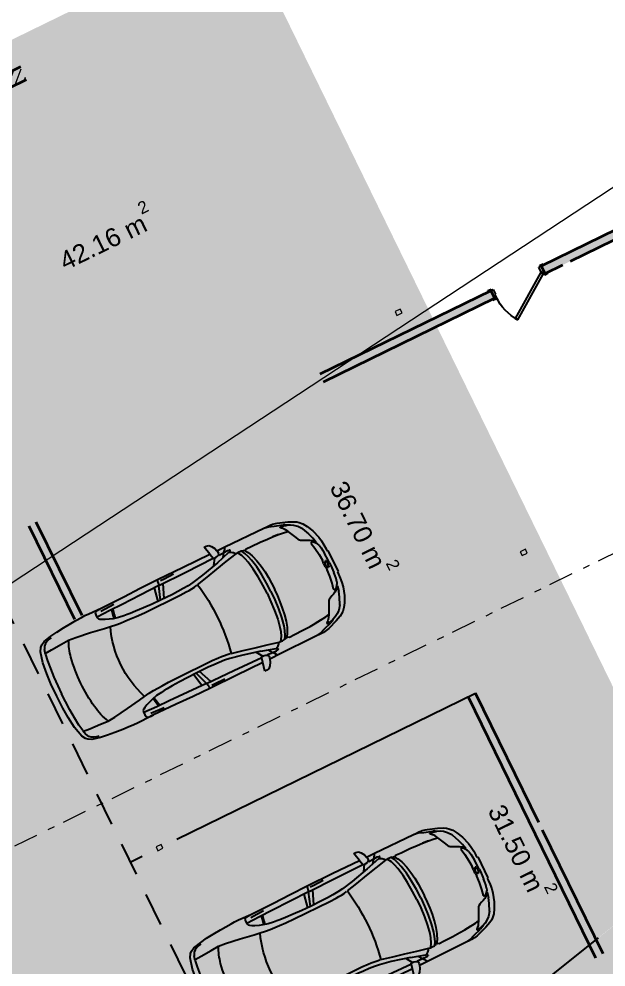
# Model space of a CAD drawing. Header units: metres. Extents: x 7511783 to 7512372, y 4692307 to 4692611.
# Drawn here: x 7511933.15 to 7511941.49, y 4692393.1 to 4692406.59 of the extents above; entities that cross this region are included whole.
import ezdxf

# ---------------------------------------------------------------- set-up
doc = ezdxf.new("R2010")
doc.units = ezdxf.units.M
doc.linetypes.add('Dot & Dashed', pattern=[670.2777624130249, 352.777767181396, -176.388883590699, 0, -141.11111164093])
doc.linetypes.add('Long Dashed', pattern=[793.7499761581423, 476.2499928474427, -317.4999833106997])
for name, color, linetype, lineweight, true_color in [('A - Fill Zone_Pen_No__102', 7, 'Continuous', 0, 0xcccccc), ('A - Fill Zone_Pen_No__156', 7, 'Continuous', 0, 0x54689e), ('A - Fill Zone_Pen_No__176', 7, 'Continuous', 0, 0x93a0c6), ('A - Fill Zone_Pen_No__89', 7, 'Continuous', 0, 0x71cebe), ('A - Muret_Pen_No__102', 7, 'Continuous', 0, 0xcccccc), ('ARCHICAD Doors_Pen_No__108', 7, 'Continuous', 0, 0xfd8379), ('Marker - Section_Pen_No__85', 7, 'Continuous', 0, 0x80c2ff)]:
    doc.layers.add(name, color=color, linetype=linetype, lineweight=lineweight, true_color=true_color)
for name, color, linetype, lineweight in [('A - Muret', 7, 'Continuous', 0), ('A - Muret_Pen_No__7', 7, 'Continuous', 0), ('A - Shtyllat', 7, 'Continuous', 0), ('A - Shtyllat_Pen_No__1', 7, 'Continuous', 0), ('A -Polyline_Pen_No__42', 8, 'Continuous', 0), ('ARCHICAD Doors_Pen_No__42', 8, 'Continuous', 0), ('bodrum 1 garazhat projekt', 7, 'Continuous', 0), ('garazhat-netw-amiri - b1', 20, 'Continuous', 0), ('Interior - Furniture _Pen_No__42', 8, 'Continuous', 0), ('Marker - Section', 7, 'Continuous', 0), ('vijat rregullim', 1, 'Continuous', 0)]:
    doc.layers.add(name, color=color, linetype=linetype, lineweight=lineweight)
doc.styles.add('GENERATED_STYLE_1', font='arial.ttf')
pattern_1 = [(44.99999999999999, (0, 0), (-68.94290863686237, 68.94290863686243), [])]

# ---------------------------------------------------------------- blocks, each defined once
blk = doc.blocks.new('Wall_10', base_point=(47450, -16800.83534970144))
at = {"layer": 'A - Muret_Pen_No__102', "linetype": 'Continuous', "lineweight": 0, "true_color": 0xcccccc}
blk.add_hatch(color=254, dxfattribs=at).paths.add_polyline_path([(47390, -16920.83534970144), (47390, -18400.83597085249), (47510, -18400.83597085249), (47510, -16920.83534970144)])
at = {"layer": 'A - Muret_Pen_No__7', "color": 7, "linetype": 'Continuous', "lineweight": 35, "flags": 128}
for points in [[(47390, -16920.83534970144), (47390, -18400.83597085249)], [(47510, -18400.83597085249), (47510, -16920.83534970144)]]:
    blk.add_lwpolyline(points, dxfattribs=at)
blk = doc.blocks.new('Metal Double Door 22')
at = {"layer": 'ARCHICAD Doors_Pen_No__108', "color": 11, "linetype": 'Continuous', "lineweight": 13, "true_color": 0xfd8379}
for p, q in [((-730, 730), (-730, 0)), ((-690, 730), (-730, 730)), ((-690, 0), (-690, 730)), ((690, 0), (690, 730)), ((690, 730), (730, 730)), ((730, 730), (730, 0)), ((-793, 0), (-793, 19)), ((-793, 19), (-743, 19)), ((-743, 0), (-793, 0)), ((-750, 0), (-793, 0)), ((-750, 0), (-793, 0)), ((-730, 0), (-750, 0)), ((-750, 0), (-750, -100)), ((-750, 0), (-750, -100)), ((-750, 0), (-750, -100)), ((-743, 19), (-743, 0)), ((-730, -40), (-730, 0)), ((-730, 0), (-690, 0)), ((730, 0), (690, 0)), ((750, 0), (730, 0)), ((730, 0), (730, -40)), ((743, 19), (793, 19)), ((743, 0), (743, 19)), ((793, 0), (743, 0)), ((750, -100), (750, 0)), ((750, 0), (750, -100)), ((750, 0), (750, -100)), ((750, 0), (793, 0)), ((750, 0), (793, 0)), ((793, 19), (793, 0)), ((-750, -200), (-750, -100)), ((-750, -100), (-731, -100)), ((-750, -100), (-718, -100)), ((-750, -100), (-750, -200)), ((-750, -100), (-750, -200)), ((-731, -100), (-731, -200)), ((-718, -40), (-730, -40)), ((-718, -100), (-718, -40)), ((730, -40), (718, -40)), ((718, -40), (718, -100)), ((718, -100), (750, -100)), ((731, -200), (731, -100)), ((731, -100), (750, -100)), ((750, -100), (750, -200)), ((750, -100), (750, -200)), ((750, -100), (750, -200)), ((-793, -219), (-793, -200)), ((-793, -200), (-743, -200)), ((-750, -200), (-793, -200)), ((-750, -200), (-793, -200)), ((-743, -219), (-793, -219)), ((-731, -200), (-750, -200)), ((-743, -200), (-743, -219)), ((750, -200), (731, -200)), ((743, -200), (793, -200)), ((743, -219), (743, -200)), ((793, -219), (743, -219)), ((750, -200), (793, -200)), ((750, -200), (793, -200)), ((793, -200), (793, -219))]:
    blk.add_line(p, q, dxfattribs=at)
for centre, start, end in [((-730, 0), 0, 90), ((730, 0), 90, 180)]:
    blk.add_arc(centre, 730, start, end, dxfattribs=at)
blk = doc.blocks.new('Wall_11', base_point=(13600.00000000001, -12950.83965125988))
at = {"layer": 'A - Muret_Pen_No__102', "linetype": 'Continuous', "lineweight": 13, "true_color": 0xcccccc}
h = blk.add_hatch(dxfattribs=at)
h.set_pattern_fill('COMMON_BRICK', color=254, style=0, pattern_type=2)
h.set_pattern_definition(pattern_1)
h.paths.add_polyline_path([(13600.00000000001, -12950.83965125988), (14400.00000000001, -12950.83965125988), (14400.00000000001, -12750.83965125989), (13600.00000000001, -12750.83965125989)])
h = blk.add_hatch(dxfattribs=at)
h.set_pattern_fill('COMMON_BRICK', color=254, style=0, pattern_type=2)
h.set_pattern_definition(pattern_1)
h.paths.add_polyline_path([(15900.00000000001, -12950.83965125988), (16700.00000000001, -12950.83965125988), (16700.00000000001, -12750.83965125989), (15900.00000000001, -12750.83965125989)])
at = {"layer": 'A - Muret_Pen_No__7', "color": 7, "linetype": 'Continuous', "lineweight": 35}
for p, q in [((14400.00000000001, -12750.83965125989), (14357.00000000001, -12750.83965125989)), ((14400.00000000001, -12850.83965125989), (14400.00000000001, -12750.83965125989)), ((15900.00000000001, -12750.83965125989), (15943.00000000001, -12750.83965125989)), ((15900.00000000001, -12850.83965125989), (15900.00000000001, -12750.83965125989)), ((14400.00000000001, -12950.83965125988), (14400.00000000001, -12850.83965125989)), ((15900.00000000001, -12950.83965125988), (15900.00000000001, -12850.83965125989)), ((14400.00000000001, -12950.83965125988), (14357.00000000001, -12950.83965125988)), ((15900.00000000001, -12950.83965125988), (15943.00000000001, -12950.83965125988))]:
    blk.add_line(p, q, dxfattribs=at)
at = {"layer": 'A - Muret_Pen_No__7', "color": 7, "linetype": 'Continuous', "lineweight": 35, "flags": 128}
for points in [[(14400.00000000001, -12750.83965125989), (13600.00000000001, -12750.83965125989)], [(16700.00000000001, -12750.83965125989), (15900.00000000001, -12750.83965125989)], [(13600.00000000001, -12950.83965125988), (14400.00000000001, -12950.83965125988)], [(15900.00000000001, -12950.83965125988), (16700.00000000001, -12950.83965125988)]]:
    blk.add_lwpolyline(points, dxfattribs=at)
at = {"layer": 'ARCHICAD Doors_Pen_No__108', "color": 11, "linetype": 'Continuous', "lineweight": 13, "true_color": 0xfd8379, "zscale": 1000, "rotation": 180}
blk.add_blockref('Metal Double Door 22', (15150.00000000001, -12950.83965125988), dxfattribs=at)
blk = doc.blocks.new('Door 22')
at = {"layer": 'ARCHICAD Doors_Pen_No__42', "color": 8, "linetype": 'Continuous', "lineweight": 25}
for p, q in [((-260.3921784050518, 393.9747868736185), (-237.4491209510099, 426.7408686451782)), ((-237.4491209510099, 426.7408686451782), (371.9999999999999, 0)), ((349.0569425459581, -32.76608177155968), (-260.3921784050518, 393.9747868736185)), ((-387, 23.99999999999998), (-437, 23.99999999999998)), ((-437, 23.99999999999998), (-437, 4.99999999999999)), ((-437, 4.99999999999999), (-387, 4.99999999999999)), ((-400, 4.99999999999999), (-437.0000000000001, 4.99999999999999)), ((-400, 4.99999999999999), (-437.0000000000001, 4.99999999999999)), ((-375, 4.99999999999999), (-400, 4.99999999999999)), ((-400, 4.99999999999999), (-400, 0)), ((-400, 0), (-400, 4.99999999999999)), ((-400, 0), (-400, 4.99999999999999)), ((-400, 0), (-375, 0)), ((-372.0000000000001, 0), (-400, 0)), ((-400, 0), (-400, -115)), ((-400, -115), (-400, 0)), ((-400, -115), (-400, 0)), ((-387, 4.99999999999999), (-387, 23.99999999999998)), ((-375, 0), (-375, 4.99999999999999)), ((-372.0000000000001, -40), (-372.0000000000001, 0)), ((371.9999999999999, 0), (349.0569425459581, -32.76608177155968)), ((400, 0), (372.0000000000001, 0)), ((372.0000000000001, 0), (372.0000000000001, -40)), ((400, 4.99999999999999), (375, 4.99999999999999)), ((375, 4.99999999999999), (375, 0)), ((375, 0), (400, 0)), ((437, 23.99999999999998), (387, 23.99999999999998)), ((387, 23.99999999999998), (387, 4.99999999999999)), ((387, 4.99999999999999), (437, 4.99999999999999)), ((400, 0), (400, 4.99999999999999)), ((400, 0), (400, 4.99999999999999)), ((400, 0), (400, 4.99999999999999)), ((400, 4.99999999999999), (437.0000000000001, 4.99999999999999)), ((400, 4.99999999999999), (437.0000000000001, 4.99999999999999)), ((400, -115), (400, 0)), ((400, -115), (400, 0)), ((400, -115), (400, 0)), ((437, 4.99999999999999), (437, 23.99999999999998)), ((-387, -115), (-437, -115)), ((-437, -115), (-437, -134)), ((-400, -115), (-437.0000000000001, -115)), ((-400, -115), (-437.0000000000001, -115)), ((-437, -134), (-387, -134)), ((-400, -115), (-360.0000000000001, -115)), ((-387, -134), (-387, -115)), ((-360.0000000000001, -40), (-372.0000000000001, -40)), ((-360.0000000000001, -115), (-360.0000000000001, -40)), ((372.0000000000001, -40), (360.0000000000001, -40)), ((360.0000000000001, -40), (360.0000000000001, -115)), ((360.0000000000001, -115), (400, -115)), ((437, -115), (387, -115)), ((387, -115), (387, -134)), ((387, -134), (437, -134)), ((400, -115), (437.0000000000001, -115)), ((400, -115), (437.0000000000001, -115)), ((437, -134), (437, -115))]:
    blk.add_line(p, q, dxfattribs=at)
blk.add_arc((371.9999999999999, 0), 744, 145, 180, dxfattribs=at)
blk = doc.blocks.new('Wall_12', base_point=(18900.00004897139, -16800.83534970144))
at = {"layer": 'A - Muret_Pen_No__102', "linetype": 'Continuous', "lineweight": 0, "true_color": 0xcccccc}
for points in [[(18900.00004897139, -16920.83534970144), (21608.11827389466, -16920.83534970144), (21608.11827389466, -16800.83538127995), (18900.00004897139, -16800.83538127995)], [(22408.11823920512, -16800.83538127995), (22408.11823920512, -16920.83534970144), (25979.99997934465, -16920.83534970144), (25979.99997934465, -16800.83538127995)], [(26780.0000192115, -16800.83540407117), (26780.0000192115, -16920.83534970144), (27000, -16920.83534970144), (27000, -16800.83540407117)]]:
    blk.add_hatch(color=254, dxfattribs=at).paths.add_polyline_path(points)
at = {"layer": 'A - Muret_Pen_No__7', "color": 7, "linetype": 'Continuous', "lineweight": 35}
for p, q in [((21608.1182560424, -16800.83534970144), (21571.11825604239, -16800.83534970144)), ((21608.1182560424, -16800.83534970144), (21608.1182560424, -16915.83534970144)), ((22408.11825604239, -16800.83534970144), (22445.1182560424, -16800.83534970144)), ((22408.11825604239, -16800.83534970144), (22408.11825604239, -16915.83534970144)), ((25980, -16800.83534970144), (25943, -16800.83534970144)), ((25980, -16800.83534970144), (25980, -16915.83534970144)), ((26780, -16800.83534970144), (26817, -16800.83534970144)), ((26780, -16800.83534970144), (26780, -16915.83534970144)), ((21608.1182560424, -16920.83534970144), (21571.11825604239, -16920.83534970144)), ((21608.1182560424, -16915.83534970144), (21608.1182560424, -16920.83534970144)), ((22408.11825604239, -16915.83534970144), (22408.11825604239, -16920.83534970144)), ((22408.11825604239, -16920.83534970144), (22445.1182560424, -16920.83534970144)), ((25980, -16920.83534970144), (25943, -16920.83534970144)), ((25980, -16915.83534970144), (25980, -16920.83534970144)), ((26780, -16915.83534970144), (26780, -16920.83534970144)), ((26780, -16920.83534970144), (26817, -16920.83534970144))]:
    blk.add_line(p, q, dxfattribs=at)
at = {"layer": 'A - Muret_Pen_No__7', "color": 7, "linetype": 'Continuous', "lineweight": 35, "flags": 128}
for points in [[(21608.11828236605, -16800.83534970144), (18900.00004897139, -16800.83534970144)], [(25979.99997934465, -16800.83534970144), (22408.11820153338, -16800.83534970144)], [(27000, -16800.83534970144), (26780.00001921149, -16800.83534970144)], [(18900.00004897139, -16920.83534970144), (21608.11828236605, -16920.83534970144)], [(22408.11820153338, -16920.83534970144), (22690, -16920.83534970144)], [(22810, -16920.83534970144), (25979.99997934465, -16920.83534970144)], [(26780.0000192115, -16920.83534970144), (27000, -16920.83534970144)]]:
    blk.add_lwpolyline(points, dxfattribs=at)
at = {"layer": 'ARCHICAD Doors_Pen_No__42', "color": 8, "linetype": 'Continuous', "lineweight": 25, "xscale": -1, "zscale": 1000, "rotation": 180}
for p in [(22008.1182560424, -16915.83534970144), (26380, -16915.83534970144)]:
    blk.add_blockref('Door 22', p, dxfattribs=at)
blk = doc.blocks.new('Wall_13', base_point=(18900.00004897139, -14750.83965125989))
at = {"layer": 'A - Muret_Pen_No__102', "linetype": 'Continuous', "lineweight": 0, "true_color": 0xcccccc}
blk.add_hatch(color=254, dxfattribs=at).paths.add_polyline_path([(18780.00004897139, -14750.83965125989), (18780.00004897139, -18880.83889797259), (18900.00004897139, -18880.8388485767), (18900.00004897139, -14750.83965125989)])
at = {"layer": 'A - Muret_Pen_No__7', "color": 7, "linetype": 'Continuous', "lineweight": 35, "flags": 128}
for points in [[(18780.00004897139, -14750.83965125989), (18780.00004897139, -18880.83889797259)], [(18900.00004897139, -16800.83534970144), (18900.00004897139, -14750.83965125989)], [(18900.00004897139, -18880.8388485767), (18900.00004897139, -16920.83534970144)]]:
    blk.add_lwpolyline(points, dxfattribs=at)
blk = doc.blocks.new('Column_80', base_point=(445.0000000000012, 14410))
at = {"layer": 'A - Shtyllat_Pen_No__1', "color": 7, "linetype": 'Continuous', "lineweight": 13, "flags": 128}
blk.add_lwpolyline([(405.0000000000011, 14440), (405.0000000000011, 14380), (485.0000000000012, 14380), (485.0000000000012, 14440)], close=True, dxfattribs=at)
blk = doc.blocks.new('Column_82', base_point=(990.0000000000013, 14970))
at = {"layer": 'A - Shtyllat_Pen_No__1', "color": 7, "linetype": 'Continuous', "lineweight": 13, "flags": 128}
blk.add_lwpolyline([(950.0000000000013, 15000), (950.0000000000013, 14940), (1030.000000000001, 14940), (1030.000000000001, 15000)], close=True, dxfattribs=at)
blk = doc.blocks.new('Column_91', base_point=(3830.000000000001, 13829.91603487401))
at = {"layer": 'A - Shtyllat_Pen_No__1', "color": 7, "linetype": 'Continuous', "lineweight": 13, "flags": 128}
blk.add_lwpolyline([(3790.000000000001, 13859.91603487401), (3790.000000000001, 13799.91603487401), (3870.000000000001, 13799.91603487401), (3870.000000000001, 13859.91603487401)], close=True, dxfattribs=at)
blk = doc.blocks.new('Car 05 22')
at = {"layer": 'Interior - Furniture _Pen_No__42', "color": 8, "linetype": 'Continuous', "lineweight": 25}
for p, q in [((1961.117547741, 983.2211582230001), (1928.938242309, 983.2211582230001)), ((1928.938242309, 983.2211582230001), (1957.843908175, 858.0544967500001)), ((1996.903176747, 974.9060932166), (1961.117547741, 983.2211582230001)), ((2026.89661068, 945.007687052), (1996.903176747, 974.9060932166)), ((2054.5732194, 897.577022836), (2026.89661068, 945.007687052)), ((-483.1389679684001, 817.2581826864), (-585.227090103, 801.027979058)), ((-372.3345973750002, 830.2299334650002), (-483.1389679684001, 817.2581826864)), ((-251.752794228, 841.0437339470001), (-372.3345973750002, 830.2299334650002)), ((-168.2198443133, 844.6061713611999), (-251.752794228, 841.0437339470001)), ((-78.35772569479998, 850.6357850930001), (-168.2198443133, 844.6061713611999)), ((-24.036324899, 852.2918850640001), (-78.35772569479998, 850.6357850930001)), ((40.3182760438, 852.333685063), (-24.036324899, 852.2918850640001)), ((230.8030912739, 845.5192631063), (40.3182760438, 852.333685063)), ((124.560977278, 791.396786131), (129.0398444, 820.468777931)), ((129.0398444, 820.468777931), (138.8862428820001, 832.3883788069999)), ((138.8862428820001, 832.3883788069999), (165.168377873, 840.2758852750001)), ((165.168377873, 840.2758852750001), (194.733578306, 844.324685204)), ((194.733578306, 844.324685204), (230.803091274, 845.519263106)), ((210.873013229, 809.231738788), (418.0703055720001, 816.1926024380002)), ((400.0158099590001, 847.5968063790001), (230.8030912739, 845.5192631063)), ((590.7241636140001, 851.6786068920002), (400.0158099590001, 847.5968063790001)), ((856.5325990199999, 856.1697074550001), (590.7241636140001, 851.6786068920002)), ((1129.8609284, 858.5331077519999), (856.5325990199999, 856.1697074550001)), ((1119.51383092, 833.267204581), (1115.14443198, 808.9482015290001)), ((1120.16623076, 836.3248049650001), (1119.51383092, 833.267204581)), ((1120.69723063, 838.160005195), (1120.16623076, 836.3248049650001)), ((1129.8609284, 858.5331077519999), (1120.69723063, 838.160005195)), ((1536.1071561, 860.3802508980001), (1129.8609284, 858.5331077519999)), ((1162.63563846, 830.4777734580001), (1220.13025657, 829.0713745190002)), ((1220.13025657, 829.0713745190002), (1369.65750367, 831.4890726950001)), ((1957.843908175, 858.0544967500001), (1536.1071561, 860.3802508980001)), ((1957.84390817, 858.0544967500001), (1977.22141076, 777.427813481)), ((2067.91700908, 857.6794056350002), (2054.5732194, 897.577022836)), ((2119.91703998, 857.4374531180001), (2067.91700908, 857.6794056350002)), ((2075.28112592, 835.6608695470001), (2067.91700908, 857.6794056350002)), ((2075.2191259, 809.398389361), (2075.28112592, 835.6608695470001)), ((2193.165590015, 856.4504063259001), (2119.91703998, 857.4374531180001)), ((2148.02030692, 790.4828861469999), (2166.81146925, 813.8145374840001)), ((2166.81146925, 813.8145374840001), (2182.27381684, 834.0818412380002)), ((2182.27381684, 834.0818412380002), (2193.16559002, 856.4504063260001)), ((2808.01466132, 852.5547640039999), (2193.165590015, 856.4504063259001)), ((2855.7113639, 852.6327640009999), (2808.01466132, 852.5547640039999)), ((2808.01466132, 852.5547640039999), (2876.86636504, 843.3172643940001)), ((2891.44016583, 852.528764005), (2855.7113639, 852.6327640009999)), ((2876.86636504, 843.3172643940001), (2954.16376923, 813.731165643)), ((2922.51356751, 852.0343640259999), (2891.44016583, 852.528764005)), ((2904.11849592, 832.8863289209999), (2905.06820589, 832.837990116)), ((2945.17226874, 849.4061641369999), (2922.51356751, 852.0343640259999)), ((2989.61447115, 839.6482645490003), (2945.17226874, 849.4061641369999)), ((2954.16376923, 813.731165643), (3075.78877375, 774.6896785450001)), ((3013.55027244, 833.064864827), (2989.61447115, 839.6482645490003)), ((3154.26138006, 782.5577669589999), (3013.55027244, 833.064864827)), ((-784.8200333720001, 721.8124613509999), (-815.0478655078001, 667.7598955197003)), ((-757.6903274910002, 747.022066986), (-784.8200333720001, 721.8124613509999)), ((-706.3378894982, 775.7872218095), (-757.6903274910002, 747.022066986)), ((-729.425104913, 716.3992494200002), (-750.5770825730001, 669.7773949330001)), ((-701.0941271610001, 743.2591195180001), (-729.425104913, 716.3992494200002)), ((-585.227090103, 801.027979058), (-706.3378894982, 775.7872218095)), ((-664.8727541800001, 760.961322365), (-701.0941271610001, 743.2591195180001)), ((-626.571782751, 772.4860242179999), (-664.8727541800001, 760.961322365)), ((-594.8871138119998, 778.489558035), (-626.571782751, 772.4860242179999)), ((125.693926866, 743.8968737240001), (124.560977278, 791.396786131)), ((327.3887276080001, 761.9208956260001), (125.394377448, 756.455747737)), ((132.4291391170001, 722.8048827370001), (125.693926866, 743.8968737240001)), ((146.670770152, 710.6062742990001), (132.4291391170001, 722.8048827370001)), ((171.252864179, 696.6287725440002), (146.670770152, 710.6062742990001)), ((212.566754139, 676.5412700230003), (171.252864179, 696.6287725440002)), ((266.3151410770001, 654.566867265), (212.566754139, 676.5412700230003)), ((521.950780327, 764.672895972), (327.3887276080001, 761.9208956260001)), ((339.1227247570001, 683.1192857359999), (329.5580559370001, 633.867334886)), ((355.2943663540001, 762.315609428), (339.1227247570001, 683.1192857359999)), ((357.2289958010001, 683.375391506), (346.76505809, 629.492778784)), ((373.4006373970001, 762.571715197), (357.2289958010001, 683.375391506)), ((813.6270094460001, 769.327996556), (521.950780327, 764.672895972)), ((1108.59023357, 773.98329714), (813.6270094460001, 769.327996556)), ((1036.25651944, 772.8416796290002), (996.5002997029999, 578.7916468290002)), ((1041.96657906, 578.0240872360001), (1107.56627095, 773.967136299)), ((1173.32542975, 774.8950612010001), (1090.33970038, 577.8925306800002)), ((1115.14443198, 808.9482015290001), (1108.59023357, 773.98329714)), ((1108.59023357, 773.98329714), (1537.61805657, 780.0259473990001)), ((1537.61805657, 780.0256115210001), (1974.99295641, 786.0764425990001)), ((2000.39650233, 701.5917706940002), (1730.35620914, 633.8338533080002)), ((1939.15395607, 686.22492547), (1995.917261, 777.427813481)), ((1977.22141076, 777.427813481), (2019.59119012, 777.427813481)), ((2000.39650233, 701.5917706940002), (2213.53100788, 762.9814866290001)), ((2019.59119012, 777.427813481), (2044.48611622, 783.069509224)), ((2044.48611622, 783.069509224), (2063.35562216, 792.2740022800001)), ((2063.35562216, 792.2740022800001), (2070.42572439, 799.8521965630001)), ((2068.68333559, 787.696981005), (2065.39356605, 794.4584027669999)), ((2068.68333559, 787.696981005), (2148.02030692, 790.4828861469999)), ((2070.42572439, 799.8521965630001), (2075.2191259, 809.398389361)), ((2106.51930118, 732.1586113790001), (2148.02030692, 790.4828861469999)), ((2122.04550654, 659.9572884350001), (2293.79610906, 697.650987774)), ((2148.02030692, 790.4828861469999), (2205.61920777, 792.204186117)), ((2205.61920777, 792.204186117), (2227.21980808, 791.0038861380001)), ((2226.59190807, 769.8777067159999), (2213.53100788, 762.9814866290001)), ((2213.53100788, 762.9814866290001), (2238.34670825, 752.240186817)), ((2234.36910819, 773.9630864369999), (2226.59190807, 769.8828865080001)), ((2227.21980808, 791.0038861380001), (2232.61990816, 790.0299861550001)), ((2232.61990816, 790.0299861550001), (2237.93539134, 787.287122525)), ((2238.46067648, 776.864360243), (2234.36910819, 773.9630864369999)), ((2240.81890828, 784.0391862600001), (2237.93539134, 787.287122525)), ((2238.34670825, 752.240186817), (2258.53170854, 739.7174870370001)), ((2238.46067648, 776.864360243), (2240.85090828, 780.520986322)), ((2240.85090828, 780.520986322), (2240.81890828, 784.0391862600001)), ((2258.53170854, 739.7174870370001), (2269.0398087, 731.086787188)), ((2269.0398087, 731.086787188), (2278.83550884, 721.9650873480001)), ((2278.83550884, 721.9650873480001), (2293.79610906, 697.650987774)), ((2293.79610906, 697.650987774), (2317.1870094, 700.7385877199999)), ((2293.79610906, 697.6386630720001), (2293.79610906, 697.650987774)), ((2317.1870094, 700.7385877199999), (2345.74280982, 702.7498876850002)), ((2355.13419975, 639.912801441), (2317.1870094, 700.7385877199999)), ((2345.74280982, 702.7498876850002), (2378.92931031, 702.0184876970001)), ((2410.10490185, 649.1086815510001), (2378.92931031, 702.0184876970001)), ((2378.92931031, 702.0184876970001), (2410.57231077, 694.202887834)), ((2410.57231077, 694.202887834), (2410.58631694, 694.1782473540002)), ((2428.73881104, 681.706188053), (2410.57231077, 694.202887834)), ((2428.73881104, 681.706188053), (2457.25830016, 700.0355353230001)), ((2428.77597173, 681.7007453250001), (2428.73881104, 681.706188053)), ((2428.77597173, 681.7007453250001), (2456.66545813, 639.8418234830003)), ((2457.25830016, 700.0355353230001), (2535.4819126, 697.9905877680001)), ((2535.4226126, 697.9916562040003), (2673.21491462, 695.5089878119999)), ((2535.46586986, 697.9894090810001), (2535.4819126, 697.988971943)), ((2673.21491462, 695.5089878119999), (2787.200816290001, 691.4809878819999)), ((2787.200816290001, 691.4809878819999), (2868.41581748, 687.223087957)), ((2868.39588233, 687.2248867100001), (2959.72331881, 678.984388101)), ((2959.72331881, 678.984388101), (2868.41581748, 687.1969879569999)), ((2959.72331881, 678.984388101), (3047.2313201, 666.2002883250001)), ((3022.47491973, 758.305686711), (3023.66221975, 762.4851866380001)), ((3024.49924208, 753.7186598590001), (3022.47491973, 758.305686711)), ((3023.66221975, 762.4851866380001), (3034.64521991, 765.0503865930001)), ((3037.91041996, 743.452886971), (3024.49924208, 753.7186598590001)), ((3034.64521991, 765.0503865930001), (3046.93432009, 763.817386614)), ((3050.61522015, 730.6688871950001), (3037.91041996, 743.452886971)), ((3046.93432009, 763.817386614), (3060.9451203, 762.9292866300001)), ((3064.50712035, 714.6457874760001), (3050.61522015, 730.6688871950001)), ((3060.9451203, 762.9292866300001), (3089.85712072, 757.3861867269999)), ((3076.97452053, 697.807687771), (3064.50712035, 714.6457874760001)), ((3100.48402088, 763.1120866269999), (3075.78877375, 774.6896785450001)), ((3100.00912087, 656.556188494), (3076.97452053, 697.807687771)), ((3089.85712072, 757.3861867269999), (3108.43932099, 751.4304868319999)), ((3114.13862108, 753.311186799), (3100.48402088, 763.1120866269999)), ((3108.43932099, 751.4304868319999), (3122.8656212, 746.435986919)), ((3122.8656212, 746.435986919), (3114.13862108, 753.311186799)), ((3170.0706946, 726.5554905960001), (3122.8656212, 746.435986919)), ((3235.883818752, 747.6101556219), (3154.26138006, 782.5577669589999)), ((3211.69204952, 701.0151137130001), (3170.0706946, 726.5554905960001)), ((3254.25934432, 663.1775183300001), (3211.69204952, 701.0151137130001)), ((3269.07948628, 728.3294692490001), (3235.883818752, 747.6101556219)), ((3298.56678787, 705.6390702070001), (3269.07948628, 728.3294692490001)), ((3337.33388997, 663.380671991), (3298.56678787, 705.6390702070001)), ((-815.0478655078001, 667.7598955197003), (-855.0523550635, 511.0116477078998)), ((-768.27197925, 602.2788720830002), (-782.764796709, 510.0106247469999)), ((-768.27197925, 602.2788720830002), (-750.5770825730001, 669.7773949330001)), ((-764.3441764490001, 617.261773195), (-665.7281459970001, 623.9546285630003)), ((-665.7281459970001, 623.9546285630003), (-500.877431885, 634.180288886)), ((-500.877431885, 634.180288886), (-383.0238853850001, 641.9613403830001)), ((-383.0238853850001, 641.9613403830001), (-274.2208861730001, 631.3184000780001)), ((-274.2208861730001, 631.3184000780001), (-56.40485420300001, 600.536895199)), ((-56.40485420300001, 600.536895199), (145.941775497, 566.5900898169999)), ((145.941775497, 566.5900898169999), (233.261172115, 552.312592089)), ((233.261172115, 552.312592089), (315.3092800730001, 541.359190513)), ((319.490328155, 636.426864989), (266.3151410770001, 654.566867265)), ((315.2936019620001, 541.3606176840001), (384.2945810830001, 535.0794906230002)), ((392.7088835140001, 617.8124267930001), (319.490328155, 636.426864989)), ((474.8166917820001, 607.105387857), (392.7088835140001, 617.8124267930001)), ((521.3449804749999, 601.6186871690002), (474.8166917820001, 607.105387857)), ((569.993568652, 596.838186569), (521.3449804749999, 601.6186871690002)), ((652.59274858, 590.9845858339999), (569.993568652, 596.838186569)), ((772.8388193580001, 584.9903850819999), (652.59274858, 590.9845858339999)), ((907.266686691, 580.298084493), (772.8388193580001, 584.9903850819999)), ((1041.96657906, 578.0240872360001), (907.266686691, 580.298084493)), ((1227.79815085, 577.518695794), (1041.96657906, 578.0240872360001)), ((1316.09897866, 580.475793563), (1227.79815085, 577.518695794)), ((1403.02450604, 584.4121905939999), (1316.09897866, 580.475793563)), ((1483.8761315, 590.1361862749999), (1403.02450604, 584.4121905939999)), ((1562.00595611, 600.5964783840001), (1483.8761315, 590.1361862749999)), ((1554.25309822, 533.0576906580002), (1596.82961355, 540.969674969)), ((1730.35620914, 633.8338533080002), (1562.00595611, 600.5964783840001)), ((1597.28918852, 541.1774857889999), (1596.65116701, 540.8889849259999)), ((1610.72419049, 544.0665862469999), (1779.61280153, 581.7538898049999)), ((1779.61280153, 581.7538898049999), (1952.84760406, 621.338789111)), ((1952.84760406, 621.338789111), (2122.04550654, 659.9572884350001)), ((2379.77420337, 575.387091212), (2355.13301598, 639.9159014410001)), ((2397.33410595, 514.2584815219999), (2379.77250853, 575.3929912130001)), ((2436.02871163, 583.2244924540001), (2410.10490185, 649.1086815510001)), ((2453.63941421, 521.616582688), (2436.02871163, 583.2244924540001)), ((2456.66545813, 639.8418234830003), (2487.23639187, 574.2621729599999)), ((2487.23639187, 574.2621729599999), (2491.79934275, 562.0052962960002)), ((2491.79994982, 562.0052962960002), (2517.90263133, 477.034766618)), ((3047.20992906, 666.2041971140002), (3100.00912087, 656.556188494)), ((3152.92075342, 553.873393456), (3100.00912087, 656.556188494)), ((3189.62073735, 475.569766106), (3152.92075342, 553.873393456)), ((3301.86726379, 602.8090087200001), (3254.25934432, 663.1775183300001)), ((3301.86726379, 602.8090087200001), (3346.01551313, 501.42179807)), ((3374.49419199, 603.583974516), (3337.33388997, 663.380671991)), ((3418.40079436, 512.743978351), (3374.49419199, 603.583974516)), ((-855.0523550635, 511.0116477078998), (-874.6778528530002, 344.9579771100001)), ((-782.7621654889999, 510.0273763590001), (-794.5333543099999, 390.6265818930001)), ((384.2815104790001, 535.0803623180001), (454.174320738, 530.4191213629999)), ((454.170282107, 530.4193907049998), (526.242583163, 526.2868907769998)), ((526.2331313149999, 526.287307384), (627.7018846490002, 521.814890855)), ((627.6985462070002, 521.8149872519999), (756.75876515, 518.0884218199999)), ((756.75876515, 518.0884218199999), (1322.62824821, 518.052230308)), ((1322.62824821, 518.052230308), (1420.49779626, 521.6528908580001)), ((1420.49066257, 521.652523245), (1466.64156934, 524.030772681)), ((1466.62639694, 524.029990817), (1510.87647584, 527.594696836)), ((1510.85529759, 527.5929907539999), (1554.25309822, 533.0576906580002)), ((2419.31580918, 395.73626267), (2397.33316008, 514.2635815229999)), ((2477.61661773, 401.0764635800001), (2453.63941421, 521.616582688)), ((2517.90263133, 477.034766618), (2537.54372273, 384.081034151)), ((3199.39883308, 466.7584630290001), (3189.62073735, 475.569766106)), ((3220.69886845, 454.3885401880001), (3199.39883308, 466.7584630290001)), ((3256.10680826, 439.241753418), (3220.67662376, 454.401458713)), ((3288.39019413, 425.101248479), (3256.10680826, 439.241753418)), ((3319.36158057, 408.4128426500001), (3288.39019413, 425.101248479)), ((3353.46269085, 384.251283776), (3319.36158057, 408.4128426500001)), ((3346.01551313, 501.42179807), (3374.29746586, 419.557472908)), ((3391.09039087, 344.247647689), (3374.29746586, 419.557472908)), ((3457.47689648, 393.098483403), (3418.40079436, 512.743978351)), ((-874.6778528530002, 344.9579771100001), (-882.9440546450002, 194.680643518)), ((-794.5333543099999, 390.6265818930001), (-802.432846809, 258.715288008)), ((2433.73206705, 266.091642182), (2419.31580918, 395.73626267)), ((2493.88922012, 269.050242651), (2477.61661773, 401.0764635800001)), ((2537.54372273, 384.081034151), (2551.45611664, 285.6281997640001)), ((2551.45611664, 285.6281997640001), (2559.71041303, 193.693567653)), ((3321.23357975, 370.497229407), (3320.99727986, 362.132926485)), ((3320.99727986, 362.132926485), (3338.31527228, 276.8564967000001)), ((3324.65427826, 377.297531782), (3321.23357975, 370.497229407)), ((3328.30797666, 379.591332583), (3324.65427826, 377.297531782)), ((3338.46837221, 379.452332535), (3328.30797666, 379.591332583)), ((3338.31527228, 276.8564967000001), (3351.88296634, 172.661960307)), ((3363.6407612, 357.8117249760001), (3338.46837221, 379.452332535)), ((3377.18239213, 359.973484801), (3353.46269085, 384.251283776)), ((3396.66521323, 315.8049103040001), (3363.6407612, 357.8117249760001)), ((3391.09039087, 344.247647689), (3377.18239213, 359.973484801)), ((3408.0703938, 289.3779877820002), (3396.66521323, 315.8049103040001)), ((3408.0703938, 289.3779877820002), (3413.77629411, 267.259988716)), ((3468.34279707, 330.9338860280001), (3457.47689648, 393.098483403)), ((3474.4914974, 263.721088865), (3468.34279707, 330.9338860280001)), ((-882.9440546450002, 194.680643518), (-885.376707689, 0)), ((-802.432846809, 258.715288008), (-806.813142649, 124.936494209)), ((2441.61713002, 131.955220918), (2433.73181129, 266.093942182)), ((2503.10292147, 133.173421111), (2493.88922012, 269.050242651)), ((2559.71041303, 193.693567653), (2564.38081099, 101.185635342)), ((3351.88296634, 172.661960307), (3358.34376351, 75.87012649980001)), ((3413.77548775, 267.2641933500001), (3418.45445829, 242.866384828)), ((3418.45219437, 242.878189745), (3424.04489467, 200.723791525)), ((3424.04489467, 200.723791525), (3427.72848251, 152.023715234)), ((3432.36383112, 39.98011396419999), (3427.72848251, 152.023715234)), ((3478.33319761, 199.9171915590001), (3474.4914974, 263.721088865)), ((3479.35651311, 164.9481933352), (3478.33319761, 199.9171915590001)), ((3489.51959821, 164.9481933352), (3479.35651311, 164.9481933352)), ((3489.51959821, -164.9481933352), (3489.51959821, 164.9481933352)), ((-885.376707689, 0), (-882.9440546450002, -194.680643518)), ((-806.813142649, 124.936494209), (-808.0470753050001, 0)), ((-806.813142649, -124.936494209), (-808.0470753050001, 1.476718538480001e-13)), ((2444.0197128, -0.02730000432770001), (2441.61701245, 131.957220918)), ((2444.0197128, 0.02730000432710001), (2441.61701245, -131.957220918)), ((2506.01959488, -3.859767548100002e-13), (2503.10292147, 133.173421111)), ((2564.38081099, 101.185635342), (2566.01761027, -0.006100002130650002)), ((2564.38081099, -101.185635342), (2566.01761027, 0.006100002129970001)), ((3353.95786543, 27.8932505984), (3358.34376351, 75.87012649980001)), ((3353.95786543, 27.8932505984), (3353.95786543, -0.7649002671629999)), ((3353.95786543, -27.8932505984), (3353.95786543, 0.7649002671619999)), ((3370.89075802, 11.7411041009), (3370.32315827, -0.7649002671629999)), ((3370.89075802, -11.7411041009), (3370.32315827, 0.7649002671619999)), ((3372.49235732, 23.6550082622), (3370.89075802, 11.7411041009)), ((3376.26728506, 38.993950924), (3372.49235732, 23.6550082622)), ((3381.98685317, 46.5714162664), (3376.26728506, 38.993950924)), ((3386.21005132, 48.3522168884), (3381.98685317, 46.5714162664)), ((3386.21005132, 48.3522168884), (3394.28954778, 48.3522168884)), ((3398.51284593, 46.5714162664), (3394.28954778, 48.3522168884)), ((3404.23226311, 38.99375151340001), (3398.51284593, 46.5714162664)), ((3404.23226311, 38.99375151340001), (3408.00714178, 23.6550082622)), ((3408.00714178, 23.6550082622), (3409.76654101, 8.055102813469999)), ((3409.76654101, 8.055102813469999), (3409.76654101, -4.961309141290002e-13)), ((3431.76949509, 57.3729975776), (3431.76949509, 56.7710829698)), ((3432.04453126, -0.0109000038072), (3432.36383112, 39.98011396419999)), ((3432.04453126, 0.0109000038063), (3432.36383112, -39.98011396419999)), ((-802.432846809, -258.715288008), (-806.813142649, -124.936494209)), ((2441.61713002, -131.955220918), (2433.73181129, -266.093942182)), ((2503.10292147, -133.173421111), (2493.88922012, -269.050242651)), ((2506.01959488, -2.780368116010001e-13), (2503.10292147, -133.173421111)), ((2559.71041303, -193.693567653), (2564.38081099, -101.185635342)), ((3351.88296634, -172.661960307), (3358.34376351, -75.87012649980001)), ((3353.95786543, -27.8932505984), (3358.34376351, -75.87012649980001)), ((3372.49235732, -23.6550082622), (3370.89075802, -11.7411041009)), ((3376.26728506, -38.993950924), (3372.49235732, -23.6550082622)), ((3381.98685317, -46.5714162664), (3376.26728506, -38.993950924)), ((3386.21005132, -48.3522168884), (3381.98685317, -46.5714162664)), ((3386.21005132, -48.3522168884), (3394.28954778, -48.3522168884)), ((3398.51284593, -46.5714162664), (3394.28954778, -48.3522168884)), ((3404.23226311, -38.99375151340001), (3398.51284593, -46.5714162664)), ((3404.23226311, -38.99375151340001), (3408.00714178, -23.6550082622)), ((3408.00714178, -23.6550082622), (3409.76654101, -8.055102813469999)), ((3409.76654101, -8.055102813469999), (3409.76654101, -3.892295027780001e-13)), ((3432.36383112, -39.98011396419999), (3427.72848251, -152.023715234)), ((3431.76949509, -57.3729975776), (3431.76949509, -56.7710829698)), ((-882.9440546450002, -194.680643518), (-874.6778528530002, -344.9579771100001)), ((-794.5333543099999, -390.6265818930001), (-802.432846809, -258.715288008)), ((2433.73206705, -266.091642182), (2419.31580918, -395.73626267)), ((2493.88922012, -269.050242651), (2477.61661773, -401.0764635800001)), ((2551.45611664, -285.6281997640001), (2559.71041303, -193.693567653)), ((3338.31527228, -276.8564967000001), (3351.88296634, -172.661960307)), ((3408.0703938, -289.3779877820002), (3413.77629411, -267.259988716)), ((3413.77548775, -267.2641933500001), (3418.45445829, -242.866384828)), ((3418.45219437, -242.878189745), (3424.04489467, -200.723791525)), ((3424.04489467, -200.723791525), (3427.72848251, -152.023715234)), ((3468.34279707, -330.9338860280001), (3474.4914974, -263.721088865)), ((3474.4914974, -263.721088865), (3478.33319761, -199.9171915590001)), ((3478.33319761, -199.9171915590001), (3479.35651311, -164.9481933352)), ((3479.35651311, -164.9481933352), (3489.51959821, -164.9481933352)), ((-874.6778528530002, -344.9579771100001), (-855.0523550635, -511.0116477078998)), ((-782.7621654889999, -510.0273763590001), (-794.5333543099999, -390.6265818930001)), ((2419.31580918, -395.73626267), (2397.33316008, -514.2635815229999)), ((2477.61661773, -401.0764635800001), (2453.63941421, -521.616582688)), ((2517.90263133, -477.034766618), (2537.54372273, -384.081034151)), ((2537.54372273, -384.081034151), (2551.45611664, -285.6281997640001)), ((3353.46269085, -384.251283776), (3319.36158057, -408.4128426500001)), ((3320.99727986, -362.132926485), (3338.31527228, -276.8564967000001)), ((3321.23357975, -370.497229407), (3320.99727986, -362.132926485)), ((3324.65427826, -377.297531782), (3321.23357975, -370.497229407)), ((3328.30797666, -379.591332583), (3324.65427826, -377.297531782)), ((3338.46837221, -379.452332535), (3328.30797666, -379.591332583)), ((3363.6407612, -357.8117249760001), (3338.46837221, -379.452332535)), ((3377.18239213, -359.973484801), (3353.46269085, -384.251283776)), ((3396.66521323, -315.8049103040001), (3363.6407612, -357.8117249760001)), ((3391.09039087, -344.247647689), (3374.29746586, -419.557472908)), ((3391.09039087, -344.247647689), (3377.18239213, -359.973484801)), ((3408.0703938, -289.3779877820002), (3396.66521323, -315.8049103040001)), ((3418.40079436, -512.743978351), (3457.47689648, -393.098483403)), ((3457.47689648, -393.098483403), (3468.34279707, -330.9338860280001)), ((-855.0523550635, -511.0116477078998), (-815.0478655078001, -667.7598955197003)), ((-768.27197925, -602.2788720830002), (-782.764796709, -510.0106247469999)), ((315.2936019620001, -541.3606176840001), (384.2945810830001, -535.0794906230002)), ((384.2815104790001, -535.0803623180001), (454.174320738, -530.4191213629999)), ((454.170282107, -530.4193907049998), (526.242583163, -526.2868907769998)), ((526.2331313149999, -526.287307384), (627.7018846490002, -521.814890855)), ((627.6985462070002, -521.8149872519999), (756.75876515, -518.0884218199999)), ((756.75876515, -518.0884218199999), (1322.62824821, -518.052230308)), ((1322.62824821, -518.052230308), (1420.49779626, -521.6528908580001)), ((1420.49066257, -521.652523245), (1466.64156934, -524.030772681)), ((1466.62639694, -524.029990817), (1510.87647584, -527.594696836)), ((1510.85529759, -527.5929907539999), (1554.25309822, -533.0576906580002)), ((1554.25309822, -533.0576906580002), (1596.82961355, -540.969674969)), ((2397.33410595, -514.2584815219999), (2379.77250853, -575.3929912130001)), ((2453.63941421, -521.616582688), (2436.02871163, -583.2244924540001)), ((2491.79994982, -562.0052962960002), (2517.90263133, -477.034766618)), ((3189.62073735, -475.569766106), (3152.92075342, -553.873393456)), ((3199.39883308, -466.7584630290001), (3189.62073735, -475.569766106)), ((3220.69886845, -454.3885401880001), (3199.39883308, -466.7584630290001)), ((3256.10680826, -439.241753418), (3220.67662376, -454.401458713)), ((3288.39019413, -425.101248479), (3256.10680826, -439.241753418)), ((3319.36158057, -408.4128426500001), (3288.39019413, -425.101248479)), ((3301.86726379, -602.8090087200001), (3346.01551313, -501.42179807)), ((3346.01551313, -501.42179807), (3374.29746586, -419.557472908)), ((3374.49419199, -603.583974516), (3418.40079436, -512.743978351)), ((-815.0478655078001, -667.7598955197003), (-784.8200333720001, -721.8124613509999)), ((-768.27197925, -602.2788720830002), (-750.5770825730001, -669.7773949330001)), ((-764.3441764490001, -617.261773195), (-665.7281459970001, -623.9546285630003)), ((-729.425104913, -716.3992494200002), (-750.5770825730001, -669.7773949330001)), ((-665.7281459970001, -623.9546285630003), (-500.877431885, -634.180288886)), ((-500.877431885, -634.180288886), (-383.0238853850001, -641.9613403830001)), ((-383.0238853850001, -641.9613403830001), (-274.2208861730001, -631.3184000780001)), ((-274.2208861730001, -631.3184000780001), (-56.40485420300001, -600.536895199)), ((-56.40485420300001, -600.536895199), (145.941775497, -566.5900898169999)), ((145.941775497, -566.5900898169999), (233.261172115, -552.312592089)), ((266.3151410770001, -654.566867265), (212.566754139, -676.5412700230003)), ((233.261172115, -552.312592089), (315.3092800730001, -541.359190513)), ((319.490328155, -636.426864989), (266.3151410770001, -654.566867265)), ((392.7088835140001, -617.8124267930001), (319.490328155, -636.426864989)), ((339.1227247570001, -683.1192857359999), (329.5580559370001, -633.867334886)), ((357.2289958010001, -683.375391506), (346.76505809, -629.492778784)), ((474.8166917820001, -607.105387857), (392.7088835140001, -617.8124267930001)), ((521.3449804749999, -601.6186871690002), (474.8166917820001, -607.105387857)), ((569.993568652, -596.838186569), (521.3449804749999, -601.6186871690002)), ((652.59274858, -590.9845858339999), (569.993568652, -596.838186569)), ((772.8388193580001, -584.9903850819999), (652.59274858, -590.9845858339999)), ((907.266686691, -580.298084493), (772.8388193580001, -584.9903850819999)), ((1041.96657906, -578.0240872360001), (907.266686691, -580.298084493)), ((1036.25651944, -772.8416796290002), (996.5002997029999, -578.7916468290002)), ((1227.79815085, -577.518695794), (1041.96657906, -578.0240872360001)), ((1041.96657906, -578.0240872360001), (1107.56627095, -773.967136299)), ((1173.32542975, -774.8950612010001), (1090.33970038, -577.8925306800002)), ((1316.09897866, -580.475793563), (1227.79815085, -577.518695794)), ((1403.02450604, -584.4121905939999), (1316.09897866, -580.475793563)), ((1483.8761315, -590.1361862749999), (1403.02450604, -584.4121905939999)), ((1562.00595611, -600.5964783840001), (1483.8761315, -590.1361862749999)), ((1730.35620914, -633.8338533080002), (1562.00595611, -600.5964783840001)), ((1597.28918852, -541.1774857889999), (1596.65116701, -540.8889849259999)), ((1610.72419049, -544.0665862469999), (1779.61280153, -581.7538898049999)), ((2000.39650233, -701.5917706940002), (1730.35620914, -633.8338533080002)), ((1779.61280153, -581.7538898049999), (1952.84760406, -621.338789111)), ((1952.84760406, -621.338789111), (2122.04550654, -659.9572884350001)), ((2122.04550654, -659.9572884350001), (2293.79610906, -697.650987774)), ((2355.13419975, -639.912801441), (2317.1870094, -700.7385877199999)), ((2379.77420337, -575.387091212), (2355.13301598, -639.9159014410001)), ((2410.10490185, -649.1086815510001), (2378.92931031, -702.0184876970001)), ((2436.02871163, -583.2244924540001), (2410.10490185, -649.1086815510001)), ((2428.77597173, -681.7007453250001), (2456.66545813, -639.8418234830003)), ((2456.66545813, -639.8418234830003), (2487.23639187, -574.2621729599999)), ((2487.23639187, -574.2621729599999), (2491.79934275, -562.0052962960002)), ((2959.72331881, -678.984388101), (3047.2313201, -666.2002883250001)), ((3047.20992906, -666.2041971140002), (3100.00912087, -656.556188494)), ((3100.00912087, -656.556188494), (3076.97452053, -697.807687771)), ((3152.92075342, -553.873393456), (3100.00912087, -656.556188494)), ((3254.25934432, -663.1775183300001), (3211.69204952, -701.0151137130001)), ((3301.86726379, -602.8090087200001), (3254.25934432, -663.1775183300001)), ((3298.56678787, -705.6390702070001), (3337.33388997, -663.380671991)), ((3337.33388997, -663.380671991), (3374.49419199, -603.583974516)), ((-784.8200333720001, -721.8124613509999), (-757.6903274910002, -747.022066986)), ((-757.6903274910002, -747.022066986), (-706.3378894982, -775.7872218095)), ((-701.0941271610001, -743.2591195180001), (-729.425104913, -716.3992494200002)), ((-706.3378894982, -775.7872218095), (-585.227090103, -801.027979058)), ((-664.8727541800001, -760.961322365), (-701.0941271610001, -743.2591195180001)), ((-626.571782751, -772.4860242179999), (-664.8727541800001, -760.961322365)), ((-594.8871138119998, -778.489558035), (-626.571782751, -772.4860242179999)), ((-585.227090103, -801.027979058), (-483.149337101, -817.2569687829999)), ((125.693926866, -743.8968737240001), (124.560977278, -791.396786131)), ((124.560977278, -791.396786131), (129.0398444, -820.468777931)), ((327.3887276080001, -761.9208956260001), (125.394377448, -756.455747737)), ((132.4291391170001, -722.8048827370001), (125.693926866, -743.8968737240001)), ((146.670770152, -710.6062742990001), (132.4291391170001, -722.8048827370001)), ((171.252864179, -696.6287725440002), (146.670770152, -710.6062742990001)), ((212.566754139, -676.5412700230003), (171.252864179, -696.6287725440002)), ((210.873013229, -809.231738788), (418.0703055720001, -816.1926024380002)), ((521.950780327, -764.672895972), (327.3887276080001, -761.9208956260001)), ((355.2943663540001, -762.315609428), (339.1227247570001, -683.1192857359999)), ((373.4006373970001, -762.571715197), (357.2289958010001, -683.375391506)), ((813.6270094460001, -769.327996556), (521.950780327, -764.672895972)), ((1108.59023357, -773.98329714), (813.6270094460001, -769.327996556)), ((1108.59023357, -773.98329714), (1537.61805657, -780.0259473990001)), ((1115.14443198, -808.9482015290001), (1108.59023357, -773.98329714)), ((1119.51383092, -833.267204581), (1115.14443198, -808.9482015290001)), ((1537.61805657, -780.0256115210001), (1974.99295641, -786.0764425990001)), ((1939.15395607, -686.22492547), (1995.917261, -777.427813481)), ((1957.84390817, -858.0544967500001), (1977.22141076, -777.427813481)), ((1977.22141076, -777.427813481), (2019.59119012, -777.427813481)), ((2000.39650233, -701.5917706940002), (2213.53100788, -762.9814866290001)), ((2019.59119012, -777.427813481), (2044.48611622, -783.069509224)), ((2044.48611622, -783.069509224), (2063.35562216, -792.2740022800001)), ((2063.35562216, -792.2740022800001), (2070.42572439, -799.8521965630001)), ((2068.68333559, -787.696981005), (2065.39356605, -794.4584027669999)), ((2068.68333559, -787.696981005), (2148.02030692, -790.4828861469999)), ((2070.42572439, -799.8521965630001), (2075.2191259, -809.398389361)), ((2075.2191259, -809.398389361), (2075.28112592, -835.6608695470001)), ((2106.51930118, -732.1586113790001), (2148.02030692, -790.4828861469999)), ((2148.02030692, -790.4828861469999), (2166.81146925, -813.8145374840001)), ((2148.02030692, -790.4828861469999), (2205.61920777, -792.204186117)), ((2205.61920777, -792.204186117), (2227.21980808, -791.0038861380001)), ((2213.53100788, -762.9814866290001), (2238.34670825, -752.240186817)), ((2226.59190807, -769.8777067159999), (2213.53100788, -762.9814866290001)), ((2234.36910819, -773.9630864369999), (2226.59190807, -769.8828865080001)), ((2227.21980808, -791.0038861380001), (2232.61990816, -790.0299861550001)), ((2232.61990816, -790.0299861550001), (2237.93539134, -787.287122525)), ((2238.46067648, -776.864360243), (2234.36910819, -773.9630864369999)), ((2240.81890828, -784.0391862600001), (2237.93539134, -787.287122525)), ((2238.34670825, -752.240186817), (2258.53170854, -739.7174870370001)), ((2238.46067648, -776.864360243), (2240.85090828, -780.520986322)), ((2240.85090828, -780.520986322), (2240.81890828, -784.0391862600001)), ((2258.53170854, -739.7174870370001), (2269.0398087, -731.086787188)), ((2269.0398087, -731.086787188), (2278.83550884, -721.9650873480001)), ((2278.83550884, -721.9650873480001), (2293.79610906, -697.650987774)), ((2293.79610906, -697.6386630720001), (2293.79610906, -697.650987774)), ((2293.79610906, -697.650987774), (2317.1870094, -700.7385877199999)), ((2317.1870094, -700.7385877199999), (2345.74280982, -702.7498876850002)), ((2345.74280982, -702.7498876850002), (2378.92931031, -702.0184876970001)), ((2378.92931031, -702.0184876970001), (2410.57231077, -694.202887834)), ((2428.73881104, -681.706188053), (2410.57231077, -694.202887834)), ((2410.57231077, -694.202887834), (2410.58631694, -694.1782473540002)), ((2428.77597173, -681.7007453250001), (2428.73881104, -681.706188053)), ((2428.73881104, -681.706188053), (2457.25830016, -700.0355353230001)), ((2457.25830016, -700.0355353230001), (2535.4819126, -697.9905877680001)), ((2535.4226126, -697.9916562040003), (2673.21491462, -695.5089878119999)), ((2535.46586986, -697.9894090810001), (2535.4819126, -697.988971943)), ((2673.21491462, -695.5089878119999), (2787.200816290001, -691.4809878819999)), ((2787.200816290001, -691.4809878819999), (2868.41581748, -687.223087957)), ((2868.39588233, -687.2248867100001), (2959.72331881, -678.984388101)), ((2959.72331881, -678.984388101), (2868.41581748, -687.1969879569999)), ((2954.16376923, -813.731165643), (3075.78877375, -774.6896785450001)), ((3013.55027244, -833.064864827), (3154.26138006, -782.5577669589999)), ((3024.49924208, -753.7186598590001), (3022.47491973, -758.305686711)), ((3022.47491973, -758.305686711), (3023.66221975, -762.4851866380001)), ((3023.66221975, -762.4851866380001), (3034.64521991, -765.0503865930001)), ((3037.91041996, -743.452886971), (3024.49924208, -753.7186598590001)), ((3034.64521991, -765.0503865930001), (3046.93432009, -763.817386614)), ((3050.61522015, -730.6688871950001), (3037.91041996, -743.452886971)), ((3046.93432009, -763.817386614), (3060.9451203, -762.9292866300001)), ((3064.50712035, -714.6457874760001), (3050.61522015, -730.6688871950001)), ((3060.9451203, -762.9292866300001), (3089.85712072, -757.3861867269999)), ((3076.97452053, -697.807687771), (3064.50712035, -714.6457874760001)), ((3100.48402088, -763.1120866269999), (3075.78877375, -774.6896785450001)), ((3089.85712072, -757.3861867269999), (3108.43932099, -751.4304868319999)), ((3114.13862108, -753.311186799), (3100.48402088, -763.1120866269999)), ((3108.43932099, -751.4304868319999), (3122.8656212, -746.435986919)), ((3122.8656212, -746.435986919), (3114.13862108, -753.311186799)), ((3170.0706946, -726.5554905960001), (3122.8656212, -746.435986919)), ((3154.26138006, -782.5577669589999), (3235.883818752, -747.6101556219)), ((3211.69204952, -701.0151137130001), (3170.0706946, -726.5554905960001)), ((3235.883818752, -747.6101556219), (3269.07948628, -728.3294692490001)), ((3269.07948628, -728.3294692490001), (3298.56678787, -705.6390702070001)), ((-483.149337101, -817.2569687829999), (-372.3345973750002, -830.2299334650002)), ((-372.3345973750002, -830.2299334650002), (-251.752794228, -841.0437339470001)), ((-251.752794228, -841.0437339470001), (-168.2198443133, -844.6061713611999)), ((-168.2198443133, -844.6061713611999), (-78.35772569479998, -850.6357850930001)), ((-78.35772569479998, -850.6357850930001), (-24.036324899, -852.2918850640001)), ((-24.036324899, -852.2918850640001), (40.3182760438, -852.333685063)), ((40.3182760438, -852.333685063), (230.8030912739, -845.5192631063)), ((129.0398444, -820.468777931), (138.8862428820001, -832.3883788069999)), ((138.8862428820001, -832.3883788069999), (165.168377873, -840.2758852750001)), ((165.168377873, -840.2758852750001), (194.733578306, -844.324685204)), ((194.733578306, -844.324685204), (230.803091274, -845.519263106)), ((230.8030912739, -845.5192631063), (400.0158099590001, -847.5968063790001)), ((400.0158099590001, -847.5968063790001), (590.7241636140001, -851.6786068920002)), ((590.7241636140001, -851.6786068920002), (856.5325990199999, -856.1697074550001)), ((856.5325990199999, -856.1697074550001), (1129.8609284, -858.5331077519999)), ((1120.16623076, -836.3248049650001), (1119.51383092, -833.267204581)), ((1120.69723063, -838.160005195), (1120.16623076, -836.3248049650001)), ((1129.8609284, -858.5331077519999), (1120.69723063, -838.160005195)), ((1129.8609284, -858.5331077519999), (1536.1071561, -860.3802508980001)), ((1162.63563846, -830.4777734580001), (1220.13025657, -829.0713745190002)), ((1220.13025657, -829.0713745190002), (1369.65750367, -831.4890726950001)), ((1536.1071561, -860.3802508980001), (1957.84390817, -858.0544967500001)), ((1957.84390817, -858.0544967500001), (1928.938242309, -983.2211582230001)), ((2026.89661068, -945.007687052), (2054.5732194, -897.577022836)), ((2054.5732194, -897.577022836), (2067.917009081, -857.6794056350002)), ((2075.28112592, -835.6608695470001), (2067.91700908, -857.6794056350002)), ((2067.917009081, -857.6794056350002), (2119.91703998, -857.4374531180001)), ((2119.91703998, -857.4374531180001), (2193.165590015, -856.4504063259001)), ((2166.81146925, -813.8145374840001), (2182.27381684, -834.0818412380002)), ((2182.27381684, -834.0818412380002), (2193.16559002, -856.4504063260001)), ((2193.165590015, -856.4504063259001), (2808.01466132, -852.5547640039999)), ((2808.01466132, -852.5547640039999), (2876.86636504, -843.3172643940001)), ((2808.01466132, -852.5547640039999), (2855.7113639, -852.6327640009999)), ((2855.7113639, -852.6327640009999), (2891.44016583, -852.528764005)), ((2876.86636504, -843.3172643940001), (2954.16376923, -813.731165643)), ((2891.44016583, -852.528764005), (2922.51356751, -852.0343640259999)), ((2922.51356751, -852.0343640259999), (2945.17226874, -849.4061641369999)), ((2945.17226874, -849.4061641369999), (2989.61447115, -839.6482645490003)), ((2989.61447115, -839.6482645490003), (3013.55027244, -833.064864827)), ((1928.938242309, -983.2211582230001), (1961.117547741, -983.2211582230001)), ((1961.117547741, -983.2211582230001), (1996.903176747, -974.9060932166)), ((1996.903176747, -974.9060932166), (2026.89661068, -945.007687052))]:
    blk.add_line(p, q, dxfattribs=at)
for centre, radius, start, end in [((492.8743121958001, 217.6762888661), 973.2499460396, 154.1544541405, 170.9117329646), ((1649.811844864, 0), 1520.416064058, 158.6992078, 201.3007921999999), ((-1245.217819199, 0), 2907.303426369, 349.2141992177, 10.78580078235001), ((1856.361619248, -1.736472437242), 2353.963924674, 170.8803955853, 189.9222862500999), ((492.8743121958001, -217.6762888661), 973.2499460396, 191.230533967, 205.8455458595)]:
    blk.add_arc(centre, radius, start, end, dxfattribs=at)
blk = doc.blocks.new('Cutting Plane_1', base_point=(-2729.038131649883, -10324.94421901171))
at = {"layer": 'Marker - Section_Pen_No__85', "color": 151, "linetype": 'Dot & Dashed', "lineweight": 20, "true_color": 0x80c2ff}
blk.add_line((-2504.038131649883, -10324.94421901171), (75513.27257534125, -10324.94421901171), dxfattribs=at)
blk = doc.blocks.new('A$C75F44AD6')
at = {"layer": 'A - Fill Zone_Pen_No__102', "linetype": 'Continuous', "lineweight": 0, "true_color": 0xf2f2f2}
for points in [[(69650.93669122744, 62576.0089632505), (76916.49701639917, 62576.0089632505), (76916.49701639917, 67626.84861451037), (69650.93669122744, 67626.84861451037)], [(69650.93669122744, 57453.79173878295), (76037.00986603908, 58878.14378918851), (76080.57041995466, 58682.84032838956), (76916.53885834792, 58869.29502859504), (76915.782328336, 62576.0089632505), (69650.93669122744, 62576.0089632505)], [(70137.36079626899, 53197.43488379971), (76967.52552765005, 54730.03063682918), (76037.02096331077, 58876.91636659599), (69206.85623192972, 57344.32061356651)]]:
    blk.add_hatch(color=7, dxfattribs=at).paths.add_polyline_path(points)
at = {"layer": 'A - Fill Zone_Pen_No__176', "linetype": 'Continuous', "lineweight": 0, "true_color": 0x242831}
blk.add_hatch(color=250, dxfattribs=at).paths.add_polyline_path([(56016.49701639919, 67626.84861451037), (56016.49701639916, 54826.0089632505), (59491.49701639917, 54826.0089632505), (59491.49701639917, 59101.0089632505), (62970.94613547781, 59101.00898176069), (63696.60209380021, 55867.05139868861), (64046.48816895768, 55945.56105898524), (67158.75225886094, 42075.44796518932), (72370.57175068394, 43244.90913235981), (69206.85623192972, 57344.32061356652), (69694.72514131402, 57453.79173878294), (69650.93669122744, 57648.93930253667), (69650.93669122744, 67626.84861451037)])
at = {"layer": 'A - Fill Zone_Pen_No__89', "linetype": 'Continuous', "lineweight": 0, "true_color": 0xdbf2ee}
blk.add_hatch(color=254, dxfattribs=at).paths.add_polyline_path([(76916.49701639917, 73826.84861451038), (70116.4970163992, 73826.84861451038), (70116.4970163992, 67626.84861451037), (76916.49701639917, 67626.84861451037)])
at = {"layer": 'A -Polyline_Pen_No__42', "color": 8, "linetype": 'Long Dashed', "lineweight": 25}
blk.add_lwpolyline([(69650.93669122744, 67619.99264188053), (69650.93669122744, 57648.93930253667)], dxfattribs=at)
at = {"layer": 'A -Polyline_Pen_No__42', "color": 8, "linetype": 'Continuous', "lineweight": 25}
for points in [[(69650.93669122744, 62576.0089632505), (69841.49701639918, 62576.0089632505)], [(70391.4970163992, 62576.0089632505), (75121.3789333809, 62576.0089632505)], [(71304.69254228228, 57815.04645199704), (75165.16738346752, 58681.28432164797)]]:
    blk.add_lwpolyline(points, dxfattribs=at)
at = {"layer": 'A - Muret', "color": 7, "lineweight": 35}
for name, p in [('Wall_11', (70116.4970163992, 73226.84861451037)), ('Wall_12', (75121.3789333809, 67626.84861451037)), ('Wall_10', (70516.4970163992, 67626.84861451037)), ('Wall_13', (75121.3789333809, 62576.0089632505))]:
    blk.add_blockref(name, p, dxfattribs=at)
at = {"layer": 'A - Shtyllat', "color": 7, "lineweight": 35}
for name, p in [('Column_91', (76516.49701639917, 67926.84861451037)), ('Column_82', (76616.49701639918, 64076.0089632505)), ('Column_80', (70116.4970163992, 62576.0089632505))]:
    blk.add_blockref(name, p, dxfattribs=at)
at = {"layer": 'Interior - Furniture _Pen_No__42', "color": 8, "linetype": 'Continuous', "lineweight": 25, "xscale": -1, "zscale": 1000, "rotation": 180}
for p in [(70635.67020455109, 65155.70826217505), (70635.67020455109, 60305.08453906435)]:
    blk.add_blockref('Car 05 22', p, dxfattribs=at)
at = {"layer": 'Marker - Section', "color": 151, "lineweight": 20, "true_color": 0x80c2ff}
blk.add_blockref('Cutting Plane_1', (1037.458884749284, 63501.90439549867), dxfattribs=at)
at = {"layer": 'A - Fill Zone_Pen_No__156', "color": 165, "lineweight": 20, "true_color": 0x54689e, "insert": (72515.2253717326, 70533.93429959043), "char_height": 262.5, "attachment_point": 7, "style": 'GENERATED_STYLE_1'}
blk.add_mtext('{\\fArial|b0|i0|c0|p34;42.16 m{\\H0.66x;\\S2^  ;}}', dxfattribs=at)
at = {"layer": 'A - Fill Zone_Pen_No__156', "color": 165, "lineweight": 20, "true_color": 0x54689e, "char_height": 262.5, "attachment_point": 7, "style": 'GENERATED_STYLE_1'}
for s, insert, rotation in [('{\\fArial|b0|i0|c0|p34;36.70 m{\\H0.66x;\\S2^  ;}}', (74534.59457152098, 66125.61850965043), 270.035585096072), ('{\\fArial|b0|i0|c0|p34;31.50 m{\\H0.66x;\\S2^  ;}}', (74534.59457152098, 61003.4012851829), 270.0355850960721)]:
    blk.add_mtext(s, dxfattribs=dict(at, insert=insert, rotation=rotation))

msp = doc.modelspace()

# ---------------------------------------------------------------- linework, layer by layer
at = {"layer": 'garazhat-netw-amiri - b1'}
msp.add_circle((7511922.380949955, 4692382.212120954), 75.36126493235138, dxfattribs=at)
at = {"layer": 'vijat rregullim', "flags": 128}
msp.add_lwpolyline([(7511942.993, 4692405.116), (7511913.452, 4692385.678), (7511902.611, 4692378.579), (7511894.291, 4692373.23), (7511877.791, 4692378.6), (7511870.102, 4692387.2), (7511870.032, 4692387.28), (7511869.842, 4692387.49), (7511869.532, 4692387.82), (7511855.942, 4692402.56), (7511850.842, 4692406.99), (7511889.413, 4692421.428), (7511926.304, 4692436.845), (7511934.243, 4692423.576)], close=True, dxfattribs=at)

# ---------------------------------------------------------------- block references
at = {"layer": 'bodrum 1 garazhat projekt', "xscale": 0.001, "yscale": 0.001, "zscale": 0.001, "rotation": 26.04535599708318}
msp.add_blockref('A$C75F44AD6', (7511899.624007692, 4692307.794563157), dxfattribs=at)

doc.saveas('drawing.dxf')
